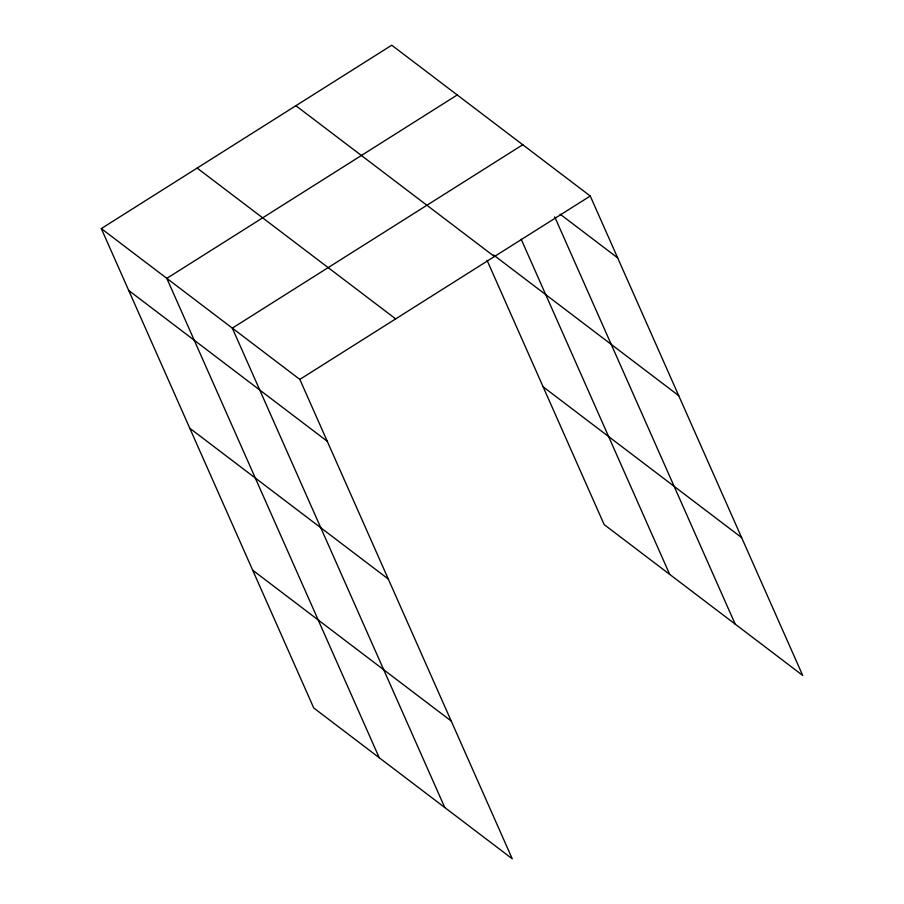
<?xml version="1.0" encoding="UTF-8"?>
<svg xmlns="http://www.w3.org/2000/svg" width="904" height="904" viewBox="0 0 904 904"><rect width="100%" height="100%" fill="white"/><g stroke="black" fill="none" stroke-linecap="round" stroke-linejoin="round"><path stroke-width="1.36" d="M101.304 228.588L299.834 379.409L512.263 858.8L313.744 707.979L101.304 228.588L391.737 45.2L590.255 196.021L802.695 675.412L604.166 524.591L487.064 260.329M457.243 94.965L166.822 278.364L379.251 757.755M522.761 144.742L232.328 328.129L444.768 807.521M299.834 379.409L590.255 196.021M560.13 214.169L617.669 257.877M493.527 254.973L678.734 395.669M295.89 105.723L494.42 256.544M543.112 386.799L741.642 537.62M197.151 168.076L395.669 318.897M128.718 290.455L327.248 441.276M189.772 428.236L388.302 579.057M252.679 570.198L451.209 721.019M554.74 216.903L735.201 624.133M521.179 239.244L669.683 574.356"/></g></svg>
